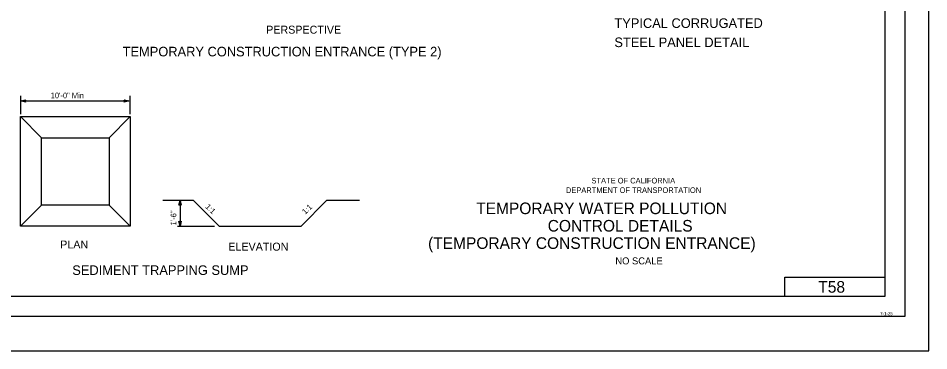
# Model space of a CAD drawing. Extents: x -894 to 866, y -472 to 714.
# Drawn here: x -272 to 866, y -472 to -56 of the extents above; entities that cross this region are included whole.
import ezdxf

# ---------------------------------------------------------------- set-up
doc = ezdxf.new("R2010")
doc.units = 0
for name, color, linetype in [('border_INSIDE-BORDER-anno', 7, 'Continuous'), ('border_PLOTTING-ELEMENTS', 7, 'Continuous'), ('border_rw_22x34_Cut_Lines', 7, 'Continuous'), ('border_SHEET', 7, 'Continuous'), ('border_WITHIN-BORDER-anno', 7, 'Continuous'), ('temp_CONSTRUCTION', 7, 'Continuous'), ('temp_CONSTRUCTION-anno', 7, 'Continuous')]:
    doc.layers.add(name, color=color, linetype=linetype)

msp = doc.modelspace()

# ---------------------------------------------------------------- linework, layer by layer
at = {"layer": 'border_PLOTTING-ELEMENTS'}
for points in [[(-894, -472.4), (866, -472.4), (866, 713.6), (-894, 713.6)], [(-864, 670.6), (836, 670.6), (836, -429.4), (-864, -429.4)]]:
    msp.add_lwpolyline(points, close=True, dxfattribs=at)
at = {"layer": 'border_rw_22x34_Cut_Lines'}
msp.add_lwpolyline([(-864, 670.6), (836, 670.6), (836, -429.4), (-864, -429.4)], close=True, dxfattribs=at)
at = {"layer": 'border_SHEET'}
for p, q in [((811, 645.6), (811, -404.4)), ((685.9, -404.4), (685.9, -380.4)), ((685.9, -380.4), (810.9, -380.4)), ((811, -404.4), (-814, -404.4))]:
    msp.add_line(p, q, dxfattribs=at)
at = {"layer": 'temp_CONSTRUCTION'}
for p, q in [((-242.6, -205.8), (-268.9, -179.4)), ((-158.3, -205.8), (-132, -179.4)), ((-91.1, -284), (-53.2, -284)), ((-53.2, -284), (-20.8, -316.4)), ((81.5, -316.4), (113.8, -284)), ((113.8, -284), (154.6, -284)), ((-268.9, -316.4), (-242.6, -290)), ((-158.3, -290), (-132, -316.4)), ((-20.8, -316.4), (81.5, -316.4))]:
    msp.add_line(p, q, dxfattribs=at)
for points in [[(-132, -316.4), (-268.9, -316.4), (-268.9, -179.4), (-132, -179.4)], [(-158.3, -290), (-242.6, -290), (-242.6, -205.8), (-158.3, -205.8)]]:
    msp.add_lwpolyline(points, close=True, dxfattribs=at)
at = {"layer": 'temp_CONSTRUCTION-anno'}
for p, q in [((-269, -153.4), (-269, -176.3)), ((-268.8, -159.8), (-262.9, -158.4)), ((-268.8, -159.8), (-262.9, -158.4)), ((-267.5, -159.8), (-263.2, -158.8)), ((-267.5, -159.8), (-263.2, -158.8)), ((-266.1, -159.8), (-263.3, -159.1)), ((-266.1, -159.8), (-263.3, -159.1)), ((-262.9, -158.4), (-263.7, -159.8)), ((-262.9, -158.4), (-263.7, -159.8)), ((-262.9, -158.4), (-262.9, -158.4)), ((-262.9, -158.4), (-262.9, -158.4)), ((-138.8, -159.8), (-139.5, -158.4)), ((-139.5, -158.4), (-139.5, -158.4)), ((-139.5, -158.4), (-133.6, -159.8)), ((-139.3, -158.8), (-135, -159.8)), ((-139.1, -159.1), (-136.4, -159.8)), ((-132.5, -153.4), (-132.5, -176.3)), ((-268.8, -159.8), (-133.6, -159.8)), ((-262.9, -161.1), (-268.8, -159.8)), ((-268.8, -159.8), (-268.8, -159.8)), ((-262.9, -161.1), (-268.8, -159.8)), ((-268.8, -159.8), (-268.8, -159.8)), ((-263.1, -160.7), (-267.5, -159.8)), ((-263.1, -160.7), (-267.5, -159.8)), ((-263.4, -160.4), (-266.1, -159.8)), ((-263.4, -160.4), (-266.1, -159.8)), ((-264.8, -159.8), (-263.6, -159.5)), ((-264.8, -159.8), (-263.6, -159.5)), ((-263.5, -160), (-264.8, -159.8)), ((-263.5, -160), (-264.8, -159.8)), ((-263.7, -159.8), (-262.9, -161.1)), ((-263.7, -159.8), (-262.9, -161.1)), ((-262.9, -161.1), (-262.9, -161.1)), ((-262.9, -161.1), (-262.9, -161.1)), ((-133.6, -159.8), (-139.5, -161.1)), ((-139.5, -161.1), (-138.8, -159.8)), ((-139.5, -161.1), (-139.5, -161.1)), ((-135, -159.8), (-139.3, -160.7)), ((-136.4, -159.8), (-139.1, -160.4)), ((-138.9, -159.5), (-137.7, -159.8)), ((-137.7, -159.8), (-138.9, -160)), ((-133.6, -159.8), (-133.6, -159.8)), ((-71, -290.3), (-69.7, -284.4)), ((-69.7, -284.4), (-69.7, -316.4)), ((-69.7, -284.4), (-69.7, -284.4)), ((-69.7, -284.4), (-68.4, -290.3)), ((-69.7, -289.5), (-71, -290.3)), ((-71, -290.3), (-71, -290.3)), ((-70.7, -290.1), (-69.7, -285.8)), ((-70.3, -289.9), (-69.7, -287.1)), ((-70, -289.7), (-69.7, -288.5)), ((-69.7, -285.8), (-68.7, -290.1)), ((-69.7, -287.1), (-69.1, -289.9)), ((-69.7, -288.5), (-69.4, -289.7)), ((-68.4, -290.3), (-69.7, -289.5)), ((-68.4, -290.3), (-68.4, -290.3)), ((-72.8, -316.4), (-26.7, -316.4)), ((-69.7, -316.4), (-71, -310.4)), ((-71, -310.4), (-71, -310.4)), ((-71, -310.4), (-69.7, -311.2)), ((-69.7, -315), (-70.7, -310.7)), ((-69.7, -313.6), (-70.3, -310.9)), ((-69.7, -312.3), (-70, -311.1)), ((-69.7, -311.2), (-68.4, -310.4)), ((-68.4, -310.4), (-69.7, -316.4)), ((-68.7, -310.7), (-69.7, -315)), ((-69.1, -310.9), (-69.7, -313.6)), ((-69.4, -311.1), (-69.7, -312.3)), ((-69.7, -316.4), (-69.7, -316.4)), ((-68.4, -310.4), (-68.4, -310.4))]:
    msp.add_line(p, q, dxfattribs=at)

# ---------------------------------------------------------------- texts
at = {"layer": 'border_INSIDE-BORDER-anno'}
for s, height, p in [('STATE OF CALIFORNIA', 7, (444.5, -263)), ('DEPARTMENT OF TRANSPORTATION', 7, (412.5, -274.9)), ('TEMPORARY WATER POLLUTION', 14.5, (300.4, -301.4)), ('CONTROL DETAILS', 14.5, (389.8, -323.2)), ('(TEMPORARY CONSTRUCTION ENTRANCE)', 14.5, (240.3, -344.9)), ('NO SCALE', 8.75, (474.3, -364.3))]:
    msp.add_text(s, height=height, dxfattribs=at).set_placement(p)
at = {"layer": 'border_WITHIN-BORDER-anno'}
for s, height, p in [('T58', 14.5, (727.9, -399.7)), ('7-1-25', 4, (805.1, -427.9))]:
    msp.add_text(s, height=height, dxfattribs=at).set_placement(p)
at = {"layer": 'temp_CONSTRUCTION-anno'}
for s, height, p in [('TYPICAL CORRUGATED', 12, (473.1, -68.4)), ('PERSPECTIVE', 10, (38, -75.6)), ('STEEL PANEL DETAIL', 12, (473.1, -92.4)), ('TEMPORARY CONSTRUCTION ENTRANCE (TYPE 2)', 12, (-141.4, -104)), ('PLAN', 10, (-219.4, -344.4)), ('ELEVATION', 10, (-9.3, -347.1)), ('SEDIMENT TRAPPING SUMP', 12, (-204.3, -377.5))]:
    msp.add_text(s, height=height, dxfattribs=at).set_placement(p)
for s, rotation, p in [('10\'-0" Min', 359.6363, (-231.3, -156.3)), ('1:1', 315.6656, (-38.6, -292.8)), ('1:1', 43.2552, (86.7, -302.2)), ('1\'-6"', 89.6363, (-74.4, -315.5))]:
    msp.add_text(s, height=7, rotation=rotation, dxfattribs=at).set_placement(p)

doc.saveas('drawing.dxf')
